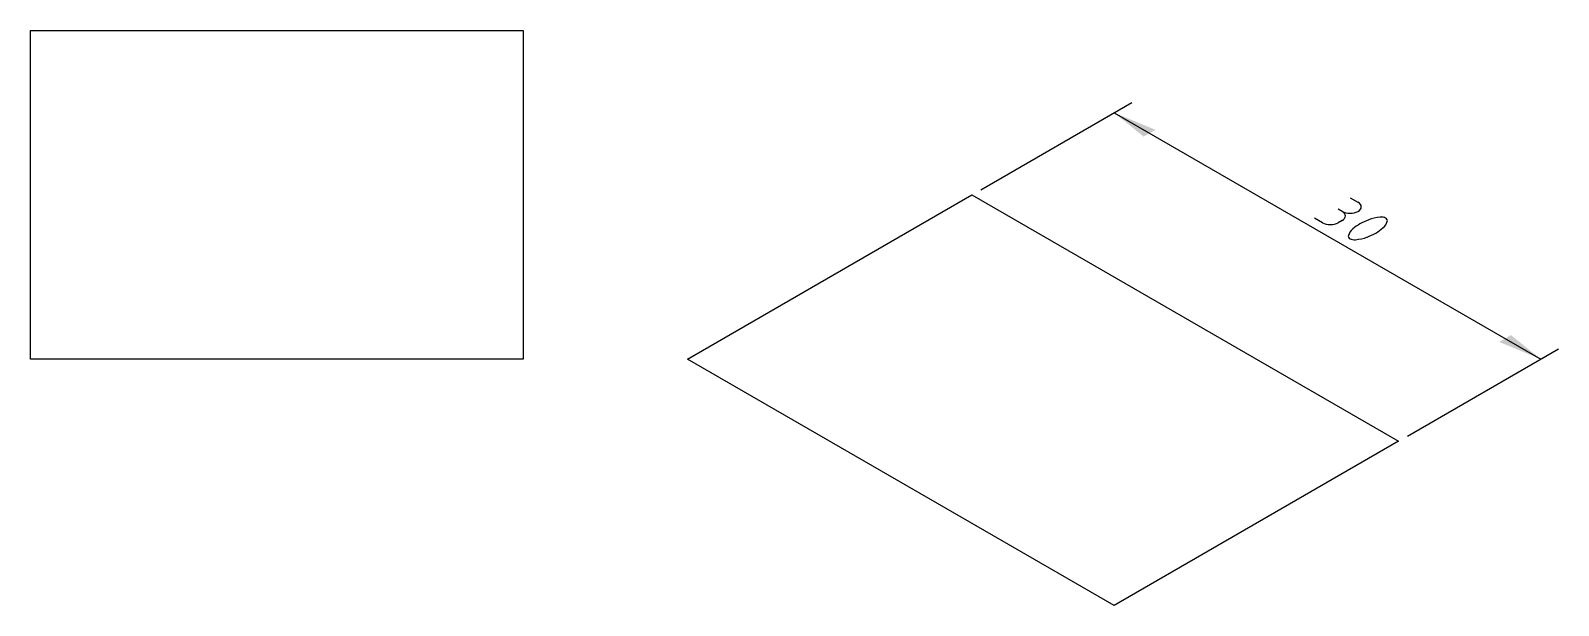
# Model space of a CAD drawing. Header units: millimetres. Extents: x 10 to 103, y -5 to 30.
import ezdxf

# ---------------------------------------------------------------- set-up
doc = ezdxf.new("R2010")
doc.units = ezdxf.units.MM
doc.layers.get('0').update_dxf_attribs({"lineweight": 25})

msp = doc.modelspace()

# ---------------------------------------------------------------- linework, layer by layer
for p, q in [((67.862, 20.312), (77.063, 25.625)), ((75.981, 25), (101.962, 10)), ((89.873, 18.993), (89.633, 19.132)), ((93.843, 5.312), (103.044, 10.625))]:
    msp.add_line(p, q)
at = {"flags": 128}
msp.add_lwpolyline([(10, 30), (40, 30), (40, 10), (10, 10)], close=True, dxfattribs=at)
for points in [[(67.321, 20), (93.301, 5), (75.981, -5), (50, 10), (67.321, 20)], [(90.354, 19.826), (90.836, 19.549)], [(88.67, 18.299), (88.189, 18.576)], [(89.873, 18.437), (89.633, 18.299)]]:
    msp.add_lwpolyline(points, dxfattribs=at)
for centre, major_axis, start_param, end_param in [((90.354, 19.271), (0.68, 0), 3.926991, 7.068583), ((89.392, 18.715), (-0.68, 0), 2.356218, 3.926968), ((92.413, 17.702), (-1.632, 0), 4.855528, 5.314701), ((92.257, 18.425), (-0.371, 0), 2.926689, 4.923908), ((89.152, 18.576), (-0.68, 0), 0.785421, 2.356171), ((91.87, 17.389), (-1.633, 0), 5.681028, 6.140201), ((93.207, 16.919), (3.196, 0), 2.352146, 2.56674), ((93.223, 16.929), (-3.195, 0), 5.286503, 5.501097), ((89.665, 18.984), (-3.198, 0), 2.352352, 2.566946), ((91.002, 18.515), (-1.634, 0), 2.539728, 2.998111), ((90.616, 17.478), (-0.371, 0), 6.068972, 8.065574), ((90.461, 18.201), (-1.632, 0), 1.713768, 2.17294), ((89.651, 18.973), (3.195, 0), 5.286503, 5.501097)]:
    msp.add_ellipse(centre, major_axis=major_axis, ratio=0.57735, start_param=start_param, end_param=end_param)
for points in [[(75.981, 25), (78.506, 23.958), (77.785, 23.542)], [(101.962, 10), (99.436, 11.042), (100.157, 11.458)]]:
    msp.add_solid(points)

doc.saveas('drawing.dxf')
